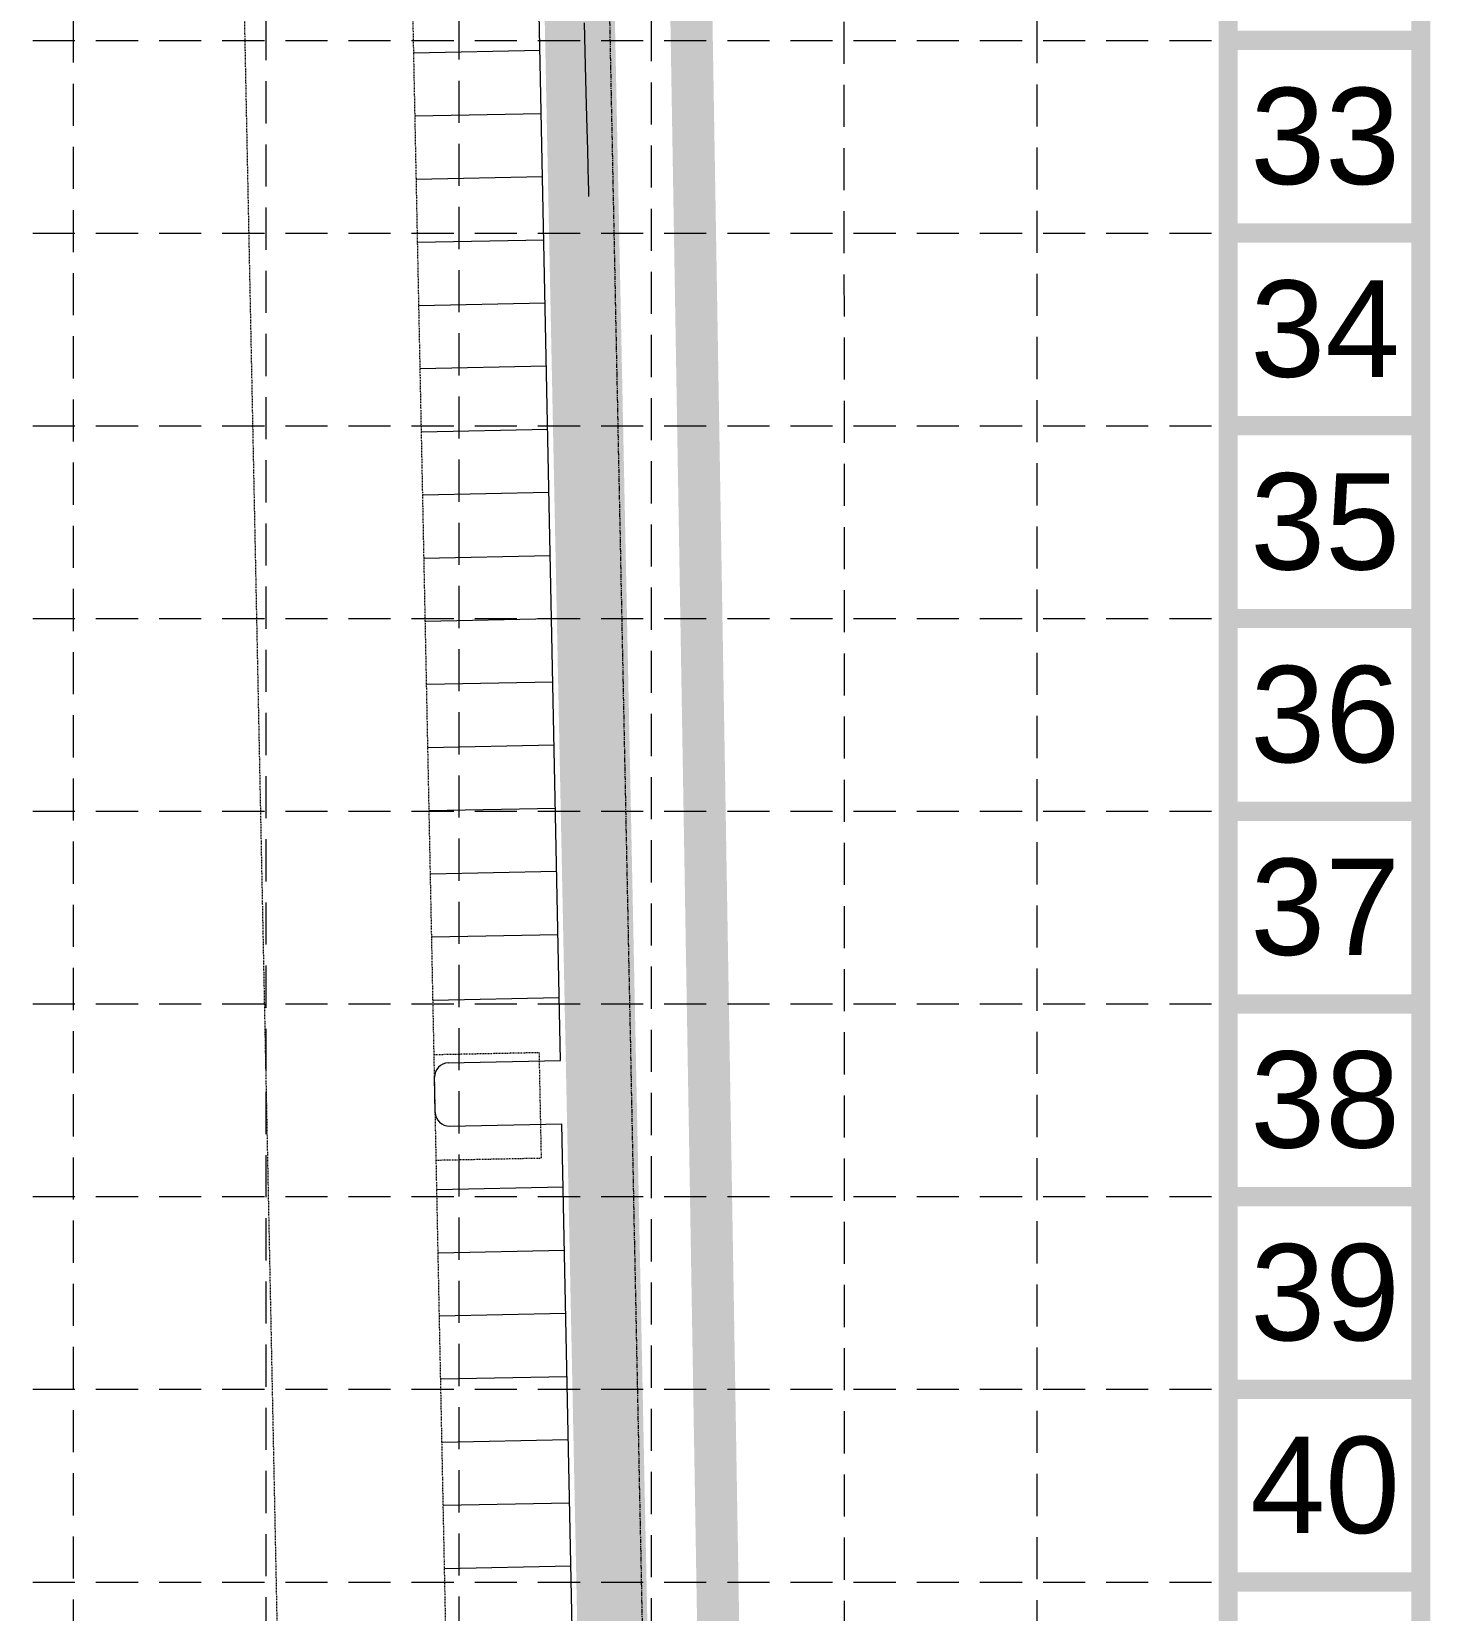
# Model space of a CAD drawing. Extents: x 2140663 to 2528301, y 336313 to 7007653.
# Drawn here: x 2528101.8 to 2528301.2, y 7006522.2 to 7006747.2 of the extents above; entities that cross this region are included whole.
import ezdxf
from ezdxf.enums import TextEntityAlignment as Align

# ---------------------------------------------------------------- set-up
doc = ezdxf.new("R2010")
doc.units = 0
doc.header["$MEASUREMENT"] = 0
for name, pattern in [('HIDDEN', [0.375, 0.25, -0.125]), ('PHANTOM2', [1.25, 0.625, -0.125, 0.125, -0.125, 0.125, -0.125]), ('xdrc002pt$0$HIDDEN2', [0.1875, 0.125, -0.0625])]:
    doc.linetypes.add(name, pattern=pattern)
for name, color, linetype in [('1 EXISTING CONTOURS', 43, 'Continuous'), ('1 SILT FENCE', 200, 'Continuous'), ('BASE', 7, 'Continuous'), ('GRID', 254, 'HIDDEN'), ('LIMITS OF DISTURBANCE', 1, 'HIDDEN'), ('xdrc002ar$0$xdrc002ar$0$C-PKNG-FACE-N', 1, 'Continuous'), ('xdrc002ar$0$xdrc002ar$0$C-PKNG-STRP-N', 6, 'Continuous'), ('xdrc002pt$0$V-ESMT-ACCS-N', 2, 'xdrc002pt$0$HIDDEN2'), ('xdrc002pt$0$v-prop-line', 3, 'PHANTOM2')]:
    doc.layers.add(name, color=color, linetype=linetype)
doc.styles.get("Standard").update_dxf_attribs({"font": 'ARIAL.TTF'})

msp = doc.modelspace()

# ---------------------------------------------------------------- linework, layer by layer
at = {"layer": '1 EXISTING CONTOURS', "color": 43, "lineweight": 0, "elevation": 604}
for points in [[(2528180.687023271, 7006744.312339644), (2528180.574139901, 7006748.415704134)], [(2528180.79139719, 7006740.381591885), (2528180.687023271, 7006744.312339644)], [(2528180.971318779, 7006733.322250185), (2528180.886437183, 7006736.694536763)], [(2528181.107308887, 7006727.806286278), (2528181.045217504, 7006730.335808055)], [(2528181.211331788, 7006723.759439697), (2528181.203220606, 7006724.02498728)], [(2528181.214494256, 7006723.67000213), (2528181.211331788, 7006723.759439697)]]:
    msp.add_lwpolyline(points, dxfattribs=at)
at = {"layer": '1 EXISTING CONTOURS', "color": 43, "lineweight": 0, "extrusion": (0.999667947174307, 0.02576810804671148, 0), "elevation": 2707891.74502966}
msp.add_lwpolyline([(6939263.64957511, 604), (6939267.337854935, 604)], dxfattribs=at)
at = {"layer": '1 EXISTING CONTOURS', "color": 43, "lineweight": 0, "extrusion": (0.9996939895113639, 0.02473716505287445, 0), "elevation": 2700734.040098364}
msp.add_lwpolyline([(6942046.17103516, 604), (6942049.158391452, 604)], dxfattribs=at)
at = {"layer": '1 EXISTING CONTOURS', "color": 43, "lineweight": 0, "extrusion": (0.9996948245905356, 0.0247033942384092, 0), "elevation": 2700499.527924179}
msp.add_lwpolyline([(6942132.868522519, 604), (6942134.870659039, 604)], dxfattribs=at)
at = {"layer": '1 EXISTING CONTOURS', "color": 43, "lineweight": 0, "extrusion": (0.9996750432477641, 0.02549133004731469, 0), "elevation": 2705970.367270882}
msp.add_lwpolyline([(6940001.04793136, 604.0000000000007), (6940002.221612852, 604.0000000000007)], dxfattribs=at)
at = {"layer": '1 EXISTING CONTOURS', "color": 43, "lineweight": 0, "extrusion": (0.9996286089722048, 0.02725149765233137, 0), "elevation": 2718185.982722565}
msp.add_lwpolyline([(6935225.066425928, 604.0000000000007), (6935225.673124637, 604.0000000000007)], dxfattribs=at)
at = {"layer": '1 SILT FENCE', "color": 200, "linetype": 'Continuous', "lineweight": 0, "const_width": 10}
msp.add_lwpolyline([(2528168.460361803, 7007314.088755522), (2528191.704482488, 7006166.984500946), (2528187.14873196, 7006166.984500946)], dxfattribs=at)
at = {"layer": 'BASE', "const_width": 2.745747206990553}
for points in [[(2528299.78878798, 7005894.74224999), (2528299.78878798, 7007652.020462465), (2527201.489905182, 7007652.020462465), (2527201.489905182, 7005894.74224999)], [(2528272.331315909, 7005922.199722059), (2528272.331315909, 7007624.562990395), (2527228.947377252, 7007624.562990395), (2527228.947377252, 7005922.199722059)]]:
    msp.add_lwpolyline(points, close=True, dxfattribs=at)
for points in [[(2528299.78878798, 7006745.923884156), (2528272.331315909, 7006745.923884156)], [(2528299.78878798, 7006718.466412088), (2528272.331315909, 7006718.466412088)], [(2528299.78878798, 7006691.00894002), (2528272.331315909, 7006691.00894002)], [(2528299.78878798, 7006663.551467947), (2528272.331315909, 7006663.551467947)], [(2528299.78878798, 7006636.093995878), (2528272.331315909, 7006636.093995878)], [(2528299.78878798, 7006608.636523809), (2528272.331315909, 7006608.636523809)], [(2528299.78878798, 7006581.179051737), (2528272.331315909, 7006581.179051737)], [(2528299.78878798, 7006553.721579668), (2528272.331315909, 7006553.721579668)], [(2528299.78878798, 7006526.2641076), (2528272.331315909, 7006526.2641076)]]:
    msp.add_lwpolyline(points, dxfattribs=at)
at = {"layer": 'GRID', "color": 253, "linetype": 'HIDDEN', "lineweight": 0, "ltscale": 24}
for p, q in [((2528107.768453324, 7006031.75605775), (2528107.707753342, 7007625.178615601)), ((2528135.250571348, 7006032.092152752), (2528135.16522541, 7007625.178615601)), ((2528162.759365419, 7006032.184476493), (2528162.622697481, 7007625.178615601)), ((2528190.162709506, 7006031.94567379), (2528190.080169552, 7007625.178615601)), ((2528217.680234797, 7006031.586024903), (2528217.53764162, 7007625.178615601)), ((2528245.156178257, 7006031.660885922), (2528244.99511369, 7007625.178615601)), ((2527228.947377252, 7006745.923884156), (2528272.331315909, 7006745.923884156)), ((2527228.947377252, 7006718.466412088), (2528272.331315909, 7006718.466412088)), ((2527228.947377252, 7006691.00894002), (2528272.331315909, 7006691.00894002)), ((2527228.947377252, 7006663.551467947), (2528272.331315909, 7006663.551467947)), ((2527228.947377252, 7006636.093995878), (2528272.331315909, 7006636.093995878)), ((2527228.947377252, 7006608.636523809), (2528272.331315909, 7006608.636523809)), ((2527228.947377252, 7006581.179051737), (2528272.331315909, 7006581.179051737)), ((2527228.947377252, 7006553.721579668), (2528272.331315909, 7006553.721579668)), ((2527228.947377252, 7006526.2641076), (2528272.331315909, 7006526.2641076))]:
    msp.add_line(p, q, dxfattribs=at)
at = {"layer": 'LIMITS OF DISTURBANCE', "ltscale": 70, "const_width": 6}
msp.add_lwpolyline([(2527323.279507909, 7007478.034385583), (2527323.279507909, 7007463.102355542), (2527345.362386929, 7006446.874516389, 0.3527120601780434), (2527681.725039883, 7006131.321992346), (2528205.897920626, 7006144.525554366), (2528183.386823632, 7007495.015237641)], format="xyb", close=True, dxfattribs=at)
at = {"layer": 'xdrc002ar$0$xdrc002ar$0$C-PKNG-FACE-N', "color": 7, "lineweight": 0}
for p, q in [((2528177.163267621, 7006600.550287345), (2528172.961458414, 7006807.506754559)), ((2528161.166564253, 7006600.225508437), (2528177.163267621, 7006600.550287345)), ((2528159.309067031, 7006593.186356951), (2528159.207573696, 7006598.185323153)), ((2528161.349252315, 7006591.227366393), (2528177.345955688, 7006591.552145301)), ((2528180.817012644, 7006420.58824627), (2528177.345955688, 7006591.552145301))]:
    msp.add_line(p, q, dxfattribs=at)
for centre, start, end in [((2528161.207161617, 7006598.225920516), 91.16310867645373, 181.1631086784514), ((2528161.308654952, 7006593.226954314), 181.1631086784865, 271.1631086792672)]:
    msp.add_arc(centre, 2, start, end, dxfattribs=at)
at = {"layer": 'xdrc002ar$0$xdrc002ar$0$C-PKNG-STRP-N', "color": 7, "lineweight": 0}
for p, q in [((2528156.243984675, 7006744.154684055), (2528174.240268767, 7006744.520060179)), ((2528156.426672739, 7006735.156542007), (2528174.422956828, 7006735.521918132)), ((2528156.609360801, 7006726.158399962), (2528174.605644893, 7006726.523776089)), ((2528156.792046834, 7006717.160357895), (2528174.788330926, 7006717.525734022)), ((2528156.974734898, 7006708.16221585), (2528174.971018989, 7006708.527591975)), ((2528157.15742296, 7006699.164073804), (2528175.153707052, 7006699.529449931)), ((2528157.340108993, 7006690.166031738), (2528175.336393084, 7006690.531407864)), ((2528157.522797057, 7006681.167889691), (2528175.519081147, 7006681.533265818)), ((2528157.705483088, 7006672.169847627), (2528175.70176718, 7006672.535223753)), ((2528157.888171153, 7006663.171705582), (2528175.884455244, 7006663.537081707)), ((2528158.070859215, 7006654.173563535), (2528176.067143307, 7006654.538939661)), ((2528158.253545249, 7006645.17552147), (2528176.249829339, 7006645.540897595)), ((2528158.43623331, 7006636.177379423), (2528176.432517402, 7006636.54275555)), ((2528158.618921374, 7006627.179237379), (2528176.615205466, 7006627.544613504)), ((2528158.801600206, 7006618.181195164), (2528176.797891499, 7006618.546571437)), ((2528158.984310597, 7006609.181953346), (2528176.980601891, 7006609.547329619)), ((2528159.532359659, 7006582.18862713), (2528177.528643751, 7006582.554003255)), ((2528159.715043661, 7006573.190685043), (2528177.711327753, 7006573.556061168)), ((2528159.897731725, 7006564.192542997), (2528177.894015816, 7006564.557919122)), ((2528160.080419788, 7006555.194400952), (2528178.076703879, 7006555.559777078)), ((2528160.263105822, 7006546.196358886), (2528178.259389912, 7006546.561735011)), ((2528160.445793883, 7006537.19821684), (2528178.442077975, 7006537.563592965)), ((2528160.628481947, 7006528.200074795), (2528178.624766038, 7006528.56545092))]:
    msp.add_line(p, q, dxfattribs=at)
at = {"layer": 'xdrc002pt$0$V-ESMT-ACCS-N', "color": 7, "lineweight": 0}
for p, q in [((2528166.318582298, 7006248.174609453), (2528141.453073435, 7007472.903676003)), ((2528142.323527268, 7006247.687441093), (2528120.687722486, 7007313.340234162)), ((2528174.144491924, 7006601.680462743), (2528159.147582513, 7006601.375982514)), ((2528174.448972151, 7006586.683553331), (2528174.144491924, 7006601.680462743)), ((2528159.297466088, 7006593.993597262), (2528159.297466085, 7006593.993597262)), ((2528159.297466088, 7006593.993597262), (2528159.297466085, 7006593.993597262)), ((2528135.302411032, 7006593.506428899), (2528135.302411035, 7006593.506428899)), ((2528159.452062743, 7006586.379073107), (2528174.448972151, 7006586.683553331))]:
    msp.add_line(p, q, dxfattribs=at)
at = {"layer": 'xdrc002pt$0$v-prop-line', "color": 7, "lineweight": 0}
msp.add_line((2528169.444881075, 7007473.471219813), (2528195.958816227, 7006167.550346503), dxfattribs=at)

# ---------------------------------------------------------------- texts
at = {"layer": 'BASE'}
for s, p in [('33', (2528286.153950048, 7006732.305007618)), ('34', (2528286.153950048, 7006704.847551104)), ('35', (2528286.153969212, 7006677.390068603)), ('36', (2528286.153988375, 7006649.932594762)), ('37', (2528286.153988377, 7006622.475129587)), ('38', (2528286.153988377, 7006595.017673071)), ('39', (2528286.154007539, 7006567.560190571)), ('40', (2528286.154026703, 7006540.10271673))]:
    msp.add_text(s, height=13.72873603495276, dxfattribs=at).set_placement(p, align=Align.MIDDLE_CENTER)

doc.saveas('drawing.dxf')
